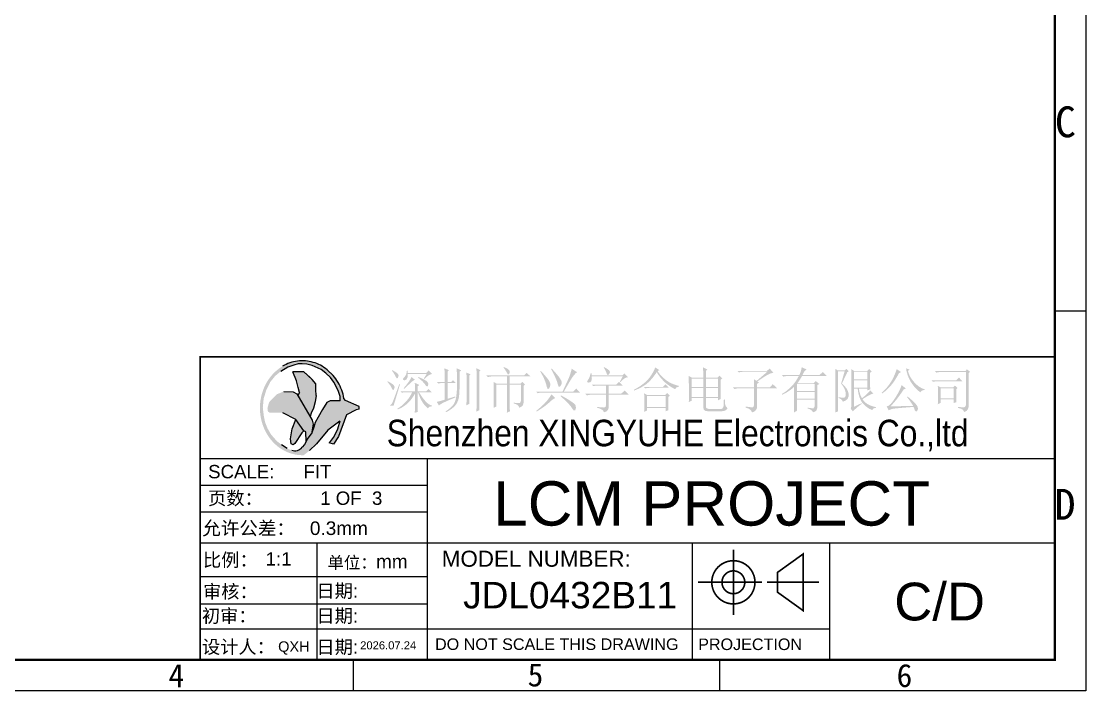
# Model space of a CAD drawing. Header units: millimetres. Extents: x -302 to 649, y -276 to -53.
# Drawn here: x -136.3 to 19.9, y -275.6 to -177.5 of the extents above; entities that cross this region are included whole.
import ezdxf
from ezdxf.enums import TextEntityAlignment as Align

# ---------------------------------------------------------------- set-up
doc = ezdxf.new("R2010")
doc.units = ezdxf.units.MM
doc.header["$LTSCALE"] = 5
doc.header["$MEASUREMENT"] = 0
doc.layers.add('PCB', color=5, linetype='Continuous')
doc.styles.get("Standard").update_dxf_attribs({"font": ''})
doc.styles.add('TITLE', font='arial.ttf')
doc.styles.get('Standard').set_extended_font_data('KaiTi_GB2312')

msp = doc.modelspace()

# ---------------------------------------------------------------- hatches: boundary and pattern name
at = {"linetype": 'Continuous'}
h = msp.add_hatch(color=5, dxfattribs=at)
h.paths.add_polyline_path([(-87.169, -234.469), (-86.72, -234.357), (-86.72, -233.983), (-88.741, -233.085), (-88.947, -232.786), (-89.012, -232.473), (-89.09, -232.165), (-89.181, -231.861), (-89.284, -231.562), (-89.399, -231.268), (-89.527, -230.981), (-89.667, -230.701), (-89.818, -230.428), (-89.98, -230.163), (-90.153, -229.907), (-90.337, -229.66), (-90.531, -229.422), (-91.398, -228.58), (-91.636, -228.398), (-91.88, -228.229), (-92.132, -228.072), (-92.39, -227.929), (-92.654, -227.799), (-92.923, -227.683), (-93.196, -227.581), (-93.473, -227.492), (-93.754, -227.419), (-94.037, -227.359), (-94.323, -227.315), (-94.61, -227.285), (-94.898, -227.27), (-95.187, -227.269), (-95.475, -227.284), (-95.762, -227.313), (-96.048, -227.357), (-96.331, -227.416), (-96.612, -227.489), (-96.89, -227.577), (-97.163, -227.679), (-97.432, -227.794), (-97.696, -227.924), (-97.954, -228.067), (-98.206, -228.223), (-98.451, -228.391), (-98.689, -228.572), (-98.919, -228.766), (-99.141, -228.971), (-99.354, -229.186), (-99.558, -229.413), (-99.752, -229.65), (-99.936, -229.897), (-100.11, -230.153), (-100.273, -230.417), (-100.424, -230.69), (-100.564, -230.97), (-100.692, -231.257), (-100.808, -231.55), (-100.912, -231.849), (-101.003, -232.153), (-101.082, -232.461), (-101.2, -233.089), (-101.239, -233.406), (-101.265, -233.725), (-101.277, -234.045), (-101.277, -234.365), (-101.262, -234.685), (-101.235, -235.004), (-101.194, -235.322), (-101.141, -235.636), (-101.074, -235.948), (-100.994, -236.256), (-100.901, -236.559), (-100.796, -236.858), (-100.679, -237.15), (-100.549, -237.436), (-100.408, -237.716), (-100.255, -237.987), (-100.091, -238.251), (-99.917, -238.506), (-99.732, -238.752), (-99.536, -238.988), (-99.332, -239.213), (-99.118, -239.428), (-98.895, -239.631), (-98.664, -239.823), (-98.425, -240.003), (-98.179, -240.171), (-97.926, -240.325), (-97.668, -240.466), (-97.403, -240.594), (-97.134, -240.709), (-96.86, -240.809), (-96.582, -240.895), (-96.301, -240.967), (-96.017, -241.024), (-95.731, -241.066), (-95.444, -241.094), (-95.155, -241.107), (-94.867, -241.105), (-93.994, -240.439), (-92.985, -239.419), (-91.3, -237.426), (-89.567, -236.128), (-89.91, -237.303), (-90.386, -238.333), (-91.139, -239.301), (-90.477, -239.467), (-89.73, -238.389), (-88.579, -235.209)])
h.paths.add_polyline_path([(-90.95, -233.123), (-91.474, -233.385), (-92.11, -234.431), (-92.747, -235.516), (-93.159, -236.301), (-93.383, -237.011), (-93.712, -237.953), (-94.336, -238.815), (-94.76, -239.521), (-95.09, -239.944, -0.3270671), (-96.622, -240.381), (-97.289, -240.137), (-98.101, -239.566), (-98.789, -239.049), (-99.65, -238.065), (-100.143, -237.206), (-100.511, -236.295), (-100.708, -235.36), (-100.855, -234.18), (-100.732, -232.826), (-100.364, -231.621), (-99.773, -230.392), (-99.035, -229.483), (-98.224, -228.818), (-97.166, -228.178), (-96.318, -227.884), (-95.69, -227.7), (-95.099, -227.7), (-94.374, -227.747), (-93.624, -227.933), (-92.297, -228.535), (-91.633, -229.063), (-90.919, -229.727), (-90.415, -230.416), (-90.083, -231.032), (-89.75, -231.781), (-89.517, -232.519), (-89.49, -233.16)], flags=16)
h.paths.add_polyline_path([(-93.421, -234.207), (-93.758, -234.955), (-93.927, -235.43), (-95.731, -232.36), (-95.466, -231.906), (-95.654, -231.201), (-95.89, -230.214), (-96.453, -228.898), (-94.843, -228.898), (-93.6, -229.998), (-93.084, -230.655), (-93.059, -231.499), (-93.046, -232.338), (-93.159, -233.272)], flags=0)
h = msp.add_hatch(color=3)
h.paths.add_polyline_path([(-78.705, -232.373), (-78.534, -232.079), (-78.534, -232.646), (-78.534, -233.15), (-78.539, -233.594), (-78.543, -233.982), (-78.547, -234.306), (-78.551, -234.571), (-78.556, -234.771), (-78.564, -234.878), (-78.112, -234.763), (-78.129, -234.387), (-78.137, -234.025), (-78.137, -233.747), (-78.137, -231.882), (-78.082, -231.882), (-77.945, -232.283), (-77.792, -232.659), (-77.63, -233.005), (-77.45, -233.316), (-77.254, -233.598), (-77.049, -233.85), (-76.827, -234.072), (-76.639, -234.225), (-76.439, -234.025), (-76.051, -233.918), (-76.046, -233.918), (-76.046, -233.833), (-76.255, -233.769), (-76.473, -233.649), (-76.699, -233.478), (-76.938, -233.252), (-77.186, -232.971), (-77.442, -232.638), (-77.711, -232.245), (-77.941, -231.882), (-76.046, -231.882), (-76.558, -231.4), (-76.866, -231.737), (-78.137, -231.737), (-78.137, -231.003), (-77.911, -230.807), (-78.564, -230.495), (-78.547, -230.777), (-78.539, -231.127), (-78.534, -231.545), (-78.534, -231.737), (-80.681, -231.737), (-80.455, -231.963), (-80.173, -231.882), (-78.931, -231.882), (-79.106, -232.211), (-79.294, -232.527), (-79.499, -232.825), (-79.721, -233.103), (-79.96, -233.367), (-80.211, -233.615), (-80.476, -233.845), (-80.762, -234.059), (-81.061, -234.255), (-81.103, -234.285), (-81.078, -234.396), (-80.758, -234.264), (-80.45, -234.11), (-80.16, -233.931), (-79.883, -233.73), (-79.618, -233.504), (-79.371, -233.256), (-79.136, -232.988), (-78.914, -232.693)])
h.paths.add_polyline_path([(-82.153, -230.47), (-82.516, -230.269), (-82.576, -230.355), (-82.294, -230.687), (-82.089, -230.986), (-81.957, -231.246), (-81.953, -231.259), (-81.778, -231.562), (-81.671, -231.541), (-81.539, -231.259), (-81.53, -231.089), (-81.598, -230.909), (-81.807, -230.705)])
h.paths.add_polyline_path([(-80.739, -230.742), (-80.85, -230.716), (-81.063, -231.309), (-81.251, -231.834), (-81.417, -232.291), (-81.558, -232.675), (-81.682, -232.995), (-81.78, -233.247), (-81.857, -233.43), (-81.908, -233.545), (-81.925, -233.571), (-82.181, -233.823), (-82.207, -233.823), (-82.476, -233.831), (-81.665, -233.836), (-81.614, -233.669), (-81.545, -233.443), (-81.46, -233.161), (-81.353, -232.816), (-81.234, -232.41), (-81.093, -231.945), (-80.939, -231.424), (-80.764, -230.84)])
h.paths.add_polyline_path([(-77.933, -229.685), (-78.026, -229.646), (-78.082, -229.732), (-77.783, -229.966), (-77.519, -230.209), (-77.348, -230.38), (-77.079, -230.696), (-76.896, -230.948), (-76.691, -231.033), (-76.614, -230.918), (-76.571, -230.598), (-76.699, -230.355), (-76.857, -230.222), (-77.113, -230.064), (-77.472, -229.885)])
h.paths.add_polyline_path([(-78.534, -230.043), (-79.042, -229.646), (-79.157, -229.885), (-79.311, -230.145), (-79.507, -230.436), (-79.746, -230.747), (-80.028, -231.089), (-80.203, -231.285), (-80.117, -231.37), (-79.861, -231.148), (-79.597, -230.901), (-79.319, -230.632), (-79.268, -230.581), (-78.952, -230.295), (-78.671, -230.103)])
h.paths.add_polyline_path([(-76.123, -229.215), (-76.021, -229.194), (-76.499, -228.686), (-76.866, -229.053), (-79.58, -229.053), (-79.58, -228.712), (-79.721, -228.712), (-79.789, -229.143), (-79.917, -229.454), (-80.058, -229.616), (-80.301, -229.915), (-80.284, -230.013), (-80.088, -230.154), (-79.793, -230), (-79.75, -229.958), (-79.631, -229.706), (-79.58, -229.305), (-79.58, -229.194), (-76.81, -229.194), (-77.233, -229.872), (-77.152, -229.928), (-76.832, -229.629), (-76.567, -229.424), (-76.473, -229.365)])
h.paths.add_polyline_path([(-81.769, -228.682), (-81.867, -228.631), (-81.923, -228.712), (-81.667, -229.049), (-81.475, -229.352), (-81.359, -229.591), (-81.184, -229.851), (-81.048, -229.787), (-80.937, -229.48), (-80.962, -229.309), (-81.099, -229.121), (-81.368, -228.912)])
h.paths.add_polyline_path([(-72.602, -232.642), (-72.628, -232.501), (-73.759, -232.843), (-73.759, -230.525), (-72.517, -230.525), (-72.94, -230.099), (-73.221, -230.38), (-73.759, -230.38), (-73.759, -228.857), (-73.533, -228.656), (-74.211, -228.374), (-74.194, -228.814), (-74.186, -229.155), (-74.181, -229.309), (-74.181, -230.38), (-75.342, -230.38), (-75.116, -230.606), (-74.77, -230.534), (-74.548, -230.525), (-74.181, -230.525), (-74.181, -232.983), (-74.527, -233.081), (-74.881, -233.18), (-75.235, -233.269), (-75.342, -233.295), (-75.001, -233.833), (-74.928, -233.743), (-74.775, -233.636), (-74.548, -233.504), (-74.245, -233.35), (-73.87, -233.175), (-73.413, -232.979), (-72.884, -232.757)])
h.paths.add_polyline_path([(-70.371, -229.249), (-70.989, -228.998), (-70.972, -229.369), (-70.964, -229.727), (-70.964, -229.872), (-70.964, -232.843), (-70.968, -233.167), (-70.977, -233.538), (-70.989, -233.803), (-70.537, -233.577), (-70.558, -233.192), (-70.567, -232.847), (-70.567, -232.813), (-70.567, -229.45)])
h.paths.add_polyline_path([(-71.753, -228.656), (-72.402, -228.374), (-72.398, -228.669), (-72.389, -228.989), (-72.385, -229.326), (-72.381, -229.685), (-72.376, -230.064), (-72.376, -230.466), (-72.376, -230.888), (-72.376, -231.118), (-72.389, -231.605), (-72.423, -232.04), (-72.466, -232.433), (-72.526, -232.779), (-72.598, -233.073), (-72.688, -233.32), (-72.743, -233.436), (-72.901, -233.692), (-73.106, -233.939), (-73.362, -234.187), (-73.669, -234.43), (-74.024, -234.665), (-74.041, -234.678), (-73.985, -234.793), (-73.639, -234.618), (-73.324, -234.426), (-73.038, -234.217), (-72.786, -233.986), (-72.769, -233.973), (-72.543, -233.717), (-72.355, -233.423), (-72.21, -233.09), (-72.12, -232.787), (-72.09, -232.633), (-72.065, -232.437), (-72.043, -232.198), (-72.022, -231.921), (-72.005, -231.596), (-71.992, -231.229), (-71.984, -230.82), (-71.979, -230.363), (-71.975, -229.868), (-71.975, -229.33), (-71.979, -228.857)])
h.paths.add_polyline_path([(-68.898, -228.656), (-69.521, -228.345), (-69.504, -228.788), (-69.496, -229.138), (-69.491, -229.309), (-69.491, -233.662), (-69.496, -233.982), (-69.508, -234.349), (-69.521, -234.707), (-69.069, -234.511), (-69.086, -234.106), (-69.095, -233.756), (-69.099, -233.606), (-69.099, -228.857)])
h.paths.add_polyline_path([(-63.995, -233.414), (-64.042, -233.406), (-64.042, -233.521), (-63.632, -233.653), (-63.372, -233.845), (-63.257, -234.093), (-63.248, -234.144), (-62.907, -233.982), (-62.689, -233.751), (-62.604, -233.444), (-62.599, -233.38), (-62.599, -230.918), (-62.373, -230.751), (-62.796, -230.355), (-63.082, -230.636), (-64.635, -230.636), (-64.635, -229.561), (-61.584, -229.561), (-62.147, -229.023), (-62.544, -229.42), (-68.053, -229.42), (-67.827, -229.646), (-67.481, -229.574), (-67.26, -229.561), (-65.028, -229.561), (-65.028, -230.636), (-66.526, -230.636), (-67.008, -230.355), (-66.995, -230.662), (-66.986, -230.999), (-66.982, -231.37), (-66.978, -231.771), (-66.978, -232.049), (-66.978, -232.412), (-66.982, -232.774), (-66.986, -233.137), (-66.991, -233.5), (-66.999, -233.867), (-67.008, -234.17), (-66.585, -233.973), (-66.585, -230.777), (-65.028, -230.777), (-65.028, -233.491), (-65.032, -233.841), (-65.036, -234.2), (-65.049, -234.571), (-65.058, -234.878), (-64.605, -234.678), (-64.622, -234.315), (-64.631, -233.952), (-64.635, -233.662), (-64.635, -230.777), (-62.996, -230.777), (-62.996, -233.124), (-63.086, -233.423), (-63.278, -233.466), (-63.607, -233.453)])
h.paths.add_polyline_path([(-65.258, -228.276), (-65.51, -228.178), (-65.54, -228.259), (-65.271, -228.631), (-65.104, -228.912), (-65.058, -229.023), (-64.874, -229.305), (-64.861, -229.309), (-64.635, -229.083), (-64.644, -228.763), (-64.72, -228.631), (-64.921, -228.451)])
h.paths.add_polyline_path([(-56.838, -232.484), (-57.12, -232.335), (-57.175, -232.446), (-56.783, -232.804), (-56.441, -233.128), (-56.147, -233.419), (-55.904, -233.679), (-55.707, -233.905), (-55.562, -234.097), (-55.481, -234.225), (-55.255, -234.554), (-55.059, -234.545), (-55.029, -234.511), (-54.922, -234.217), (-54.944, -233.858), (-55.003, -233.743), (-55.131, -233.598), (-55.332, -233.427), (-55.601, -233.231), (-55.942, -233.009), (-56.356, -232.761)])
h.paths.add_polyline_path([(-57.939, -232.727), (-58.503, -232.19), (-58.661, -232.446), (-58.865, -232.736), (-59.113, -233.06), (-59.211, -233.18), (-59.403, -233.397), (-59.625, -233.623), (-59.881, -233.867), (-60.167, -234.123), (-60.487, -234.392), (-60.735, -234.596), (-60.679, -234.707), (-60.299, -234.473), (-59.954, -234.247), (-59.638, -234.029), (-59.36, -233.82), (-59.113, -233.623), (-58.895, -233.431), (-58.87, -233.406), (-58.524, -233.099), (-58.23, -232.877), (-57.982, -232.744)])
h.paths.add_polyline_path([(-54.32, -231.938), (-54.858, -231.345), (-55.311, -231.797), (-56.693, -231.797), (-56.459, -231.383), (-56.241, -231.003), (-56.04, -230.662), (-55.857, -230.35), (-55.69, -230.081), (-55.541, -229.842), (-55.451, -229.702), (-55.178, -229.33), (-54.935, -229.074), (-54.747, -228.938), (-55.537, -228.43), (-55.635, -228.818), (-55.746, -229.181), (-55.857, -229.514), (-55.981, -229.821), (-55.989, -229.847), (-56.096, -230.077), (-56.22, -230.346), (-56.365, -230.662), (-56.527, -231.012), (-56.71, -231.409), (-56.894, -231.797), (-60.764, -231.797), (-60.538, -232.023), (-60.193, -231.946), (-59.971, -231.938)])
h.paths.add_polyline_path([(-59.954, -228.878), (-60.056, -228.771), (-60.141, -228.857), (-59.966, -229.155), (-59.796, -229.471), (-59.629, -229.808), (-59.548, -229.988), (-59.407, -230.367), (-59.292, -230.717), (-59.203, -231.037), (-59.181, -231.118), (-59.057, -231.417), (-58.853, -231.328), (-58.844, -231.315), (-58.703, -231.025), (-58.686, -230.662), (-58.699, -230.551), (-58.759, -230.384), (-58.878, -230.171), (-59.053, -229.915), (-59.296, -229.616), (-59.595, -229.266)], flags=17)
h.paths.add_polyline_path([(-58.225, -228.673), (-58.473, -228.404), (-58.558, -228.485), (-58.319, -228.938), (-58.11, -229.347), (-57.939, -229.714), (-57.798, -230.035), (-57.696, -230.312), (-57.624, -230.551), (-57.598, -230.666), (-57.474, -231.029), (-57.286, -231.072), (-57.205, -231.003), (-57.039, -230.726), (-57.022, -230.363), (-57.035, -230.299), (-57.09, -230.137), (-57.201, -229.936), (-57.372, -229.685), (-57.598, -229.394), (-57.884, -229.053)])
h.paths.add_polyline_path([(-51.619, -234.05), (-51.807, -234.029), (-51.807, -234.144), (-51.355, -234.293), (-51.039, -234.468), (-50.864, -234.669), (-50.817, -234.823), (-50.463, -234.695), (-50.232, -234.49), (-50.121, -234.2), (-50.113, -234.059), (-50.113, -232.249), (-47.117, -232.249), (-47.766, -231.626), (-48.303, -232.109), (-50.113, -232.109), (-50.113, -230.892), (-48.052, -230.892), (-48.585, -230.355), (-48.982, -230.751), (-52.596, -230.751), (-52.37, -230.978), (-51.922, -230.892), (-50.51, -230.892), (-50.51, -232.109), (-53.531, -232.109), (-53.305, -232.335), (-52.959, -232.258), (-52.742, -232.249), (-50.51, -232.249), (-50.51, -233.747), (-50.586, -234.046), (-50.881, -234.118), (-50.902, -234.114), (-51.252, -234.089)])
h.paths.add_polyline_path([(-52.596, -229.561), (-48.052, -229.561), (-48.474, -230.325), (-48.389, -230.38), (-48.077, -230.064), (-47.778, -229.838), (-47.493, -229.71), (-47.258, -229.676), (-47.825, -229.108), (-48.107, -229.42), (-52.596, -229.42), (-52.626, -229.083), (-52.767, -229.083), (-52.861, -229.48), (-52.993, -229.813), (-53.164, -230.073), (-53.288, -230.372), (-53.109, -230.466), (-52.78, -230.389), (-52.656, -230.239), (-52.584, -229.945)])
h.paths.add_polyline_path([(-50.591, -228.293), (-50.761, -228.204), (-50.847, -228.259), (-50.621, -228.609), (-50.467, -228.929), (-50.394, -229.164), (-50.266, -229.386), (-50.057, -229.249), (-49.921, -228.933), (-50.027, -228.686), (-50.262, -228.494)])
h.paths.add_polyline_path([(-44.488, -234.17), (-41.778, -234.17), (-41.778, -234.678), (-41.356, -234.511), (-41.364, -234.242), (-41.373, -233.926), (-41.377, -233.568), (-41.381, -233.167), (-41.381, -232.719), (-41.381, -232.586), (-41.155, -232.39), (-41.552, -231.993), (-41.834, -232.275), (-44.488, -232.275), (-44.915, -232.049), (-44.902, -232.42), (-44.889, -232.787), (-44.885, -233.146), (-44.885, -233.38), (-44.889, -233.73), (-44.894, -234.093), (-44.902, -234.464), (-44.915, -234.737), (-44.488, -234.567)])
h.paths.add_polyline_path([(-44.488, -234.029), (-41.778, -234.029), (-41.778, -232.416), (-44.488, -232.416)], flags=16)
h.paths.add_polyline_path([(-41.271, -231.229), (-41.778, -230.722), (-42.145, -231.089), (-44.97, -231.089), (-44.744, -231.315), (-44.394, -231.242), (-44.151, -231.229)], flags=17)
h.paths.add_polyline_path([(-42.849, -228.916), (-42.935, -228.771), (-42.683, -228.631), (-43.276, -228.234), (-43.43, -228.592), (-43.601, -228.929), (-43.784, -229.249), (-43.98, -229.544), (-44.194, -229.821), (-44.416, -230.077), (-44.518, -230.184), (-44.774, -230.419), (-45.043, -230.64), (-45.329, -230.858), (-45.628, -231.063), (-45.943, -231.255), (-46.276, -231.443), (-46.413, -231.511), (-46.383, -231.626), (-46.029, -231.49), (-45.692, -231.336), (-45.367, -231.174), (-45.06, -230.995), (-44.761, -230.798), (-44.574, -230.666), (-44.339, -230.466), (-44.1, -230.239), (-43.865, -229.988), (-43.626, -229.706), (-43.387, -229.399), (-43.152, -229.066), (-43.05, -228.912), (-42.918, -229.16), (-42.73, -229.441), (-42.487, -229.749), (-42.231, -230.043), (-42.026, -230.265), (-41.795, -230.483), (-41.527, -230.7), (-41.232, -230.918), (-40.903, -231.131), (-40.541, -231.345), (-40.391, -231.43), (-40.174, -231.182), (-39.837, -231.042), (-39.798, -231.033), (-39.798, -230.948), (-40.199, -230.841), (-40.566, -230.717), (-40.908, -230.572), (-41.224, -230.414), (-41.505, -230.239), (-41.761, -230.047), (-41.834, -229.988), (-42.15, -229.714), (-42.423, -229.446), (-42.657, -229.177)])
h.paths.add_polyline_path([(-33.068, -233.231), (-33.077, -232.928), (-33.218, -232.928), (-33.235, -233.419), (-33.256, -233.777), (-33.273, -233.999), (-33.435, -234.276), (-33.555, -234.311), (-35.505, -234.311), (-35.795, -234.191), (-35.847, -233.999), (-35.847, -232.702), (-34.093, -232.702), (-34.093, -233.069), (-33.67, -232.868), (-33.674, -232.697), (-33.683, -232.467), (-33.687, -232.177), (-33.691, -231.835), (-33.696, -231.439), (-33.696, -230.982), (-33.696, -230.47), (-33.696, -230.043), (-33.444, -229.847), (-33.837, -229.45), (-34.122, -229.732), (-35.847, -229.732), (-35.847, -228.741), (-35.62, -228.545), (-36.269, -228.234), (-36.256, -228.571), (-36.248, -228.925), (-36.243, -229.296), (-36.239, -229.689), (-36.239, -229.732), (-37.908, -229.732), (-38.386, -229.475), (-38.377, -229.842), (-38.364, -230.205), (-38.356, -230.572), (-38.343, -230.935), (-38.334, -231.298), (-38.33, -231.4), (-38.33, -231.763), (-38.334, -232.13), (-38.339, -232.493), (-38.347, -232.855), (-38.356, -233.222), (-38.36, -233.32), (-37.933, -233.124), (-37.933, -232.702), (-36.239, -232.702), (-36.239, -234.084), (-36.167, -234.413), (-35.953, -234.601), (-35.646, -234.652), (-33.444, -234.652), (-33.068, -234.592), (-32.962, -234.537), (-32.718, -234.298), (-32.68, -234.225), (-32.915, -233.961), (-32.962, -233.858), (-33.034, -233.615)])
h.paths.add_polyline_path([(-34.093, -231.259), (-35.847, -231.259), (-35.847, -232.561), (-34.093, -232.561)], flags=16)
h.paths.add_polyline_path([(-36.239, -232.561), (-36.239, -231.259), (-37.933, -231.259), (-37.933, -232.561)], flags=16)
h.paths.add_polyline_path([(-34.093, -229.872), (-35.847, -229.872), (-35.847, -231.118), (-34.093, -231.118)], flags=16)
h.paths.add_polyline_path([(-36.239, -231.118), (-36.239, -229.872), (-37.933, -229.872), (-37.933, -231.118)], flags=16)
h.paths.add_polyline_path([(-29.625, -234.029), (-30.026, -233.973), (-30.026, -234.114), (-29.595, -234.281), (-29.296, -234.477), (-29.129, -234.695), (-29.091, -234.848), (-28.728, -234.69), (-28.485, -234.468), (-28.37, -234.195), (-28.357, -234.059), (-28.357, -231.315), (-25.391, -231.315), (-26.04, -230.692), (-26.492, -231.174), (-28.357, -231.174), (-28.357, -230.636), (-28.046, -230.466), (-28.302, -230.299), (-27.943, -230.047), (-27.61, -229.825), (-27.303, -229.629), (-27.026, -229.454), (-26.774, -229.309), (-26.356, -229.117), (-26.044, -229.044), (-25.929, -229.053), (-26.492, -228.404), (-26.889, -228.741), (-31.238, -228.741), (-31.011, -228.968), (-30.67, -228.895), (-30.448, -228.882), (-26.859, -228.882), (-28.413, -230.214), (-28.809, -229.958), (-28.797, -230.316), (-28.784, -230.679), (-28.784, -231.05), (-28.78, -231.174), (-31.891, -231.174), (-31.664, -231.4), (-31.319, -231.328), (-31.097, -231.315), (-28.78, -231.315), (-28.78, -233.717), (-28.886, -234.046), (-29.006, -234.084), (-29.253, -234.072)])
h.paths.add_polyline_path([(-20.885, -234.144), (-20.897, -234.144), (-20.927, -234.255), (-20.539, -234.4), (-20.27, -234.601), (-20.138, -234.823), (-19.762, -234.665), (-19.626, -234.537), (-19.515, -234.208), (-19.515, -234.2), (-19.515, -230.833), (-19.203, -230.666), (-19.741, -230.239), (-20.023, -230.551), (-22.425, -230.551), (-22.216, -230.265), (-22.016, -229.962), (-21.824, -229.646), (-21.747, -229.505), (-18.102, -229.505), (-18.695, -228.912), (-19.203, -229.365), (-21.691, -229.365), (-21.521, -229.036), (-21.41, -228.827), (-21.166, -228.579), (-21.068, -228.545), (-21.802, -228.204), (-21.845, -228.511), (-21.939, -228.848), (-22.08, -229.224), (-22.144, -229.365), (-24.713, -229.365), (-24.486, -229.591), (-24.145, -229.518), (-23.923, -229.505), (-22.229, -229.505), (-22.43, -229.872), (-22.639, -230.205), (-22.848, -230.508), (-23.061, -230.777), (-23.279, -231.016), (-23.415, -231.144), (-23.693, -231.4), (-23.979, -231.635), (-24.265, -231.848), (-24.563, -232.044), (-24.713, -232.134), (-24.657, -232.249), (-24.324, -232.083), (-24.004, -231.908), (-23.697, -231.712), (-23.403, -231.507), (-23.125, -231.281), (-22.903, -231.089), (-22.903, -231.699), (-22.907, -232.254), (-22.907, -232.757), (-22.907, -233.21), (-22.912, -233.611), (-22.916, -233.956), (-22.916, -234.251), (-22.92, -234.49), (-22.925, -234.682), (-22.933, -234.818), (-22.933, -234.848), (-22.511, -234.596), (-22.511, -232.953), (-19.912, -232.953), (-19.912, -233.999), (-20.074, -234.225), (-20.163, -234.225), (-20.471, -234.208)])
h.paths.add_polyline_path([(-22.511, -232.813), (-19.912, -232.813), (-19.912, -231.852), (-22.511, -231.852)], flags=16)
h.paths.add_polyline_path([(-22.511, -231.712), (-19.912, -231.712), (-19.912, -230.692), (-22.511, -230.692)], flags=16)
h.paths.add_polyline_path([(-12.99, -233.577), (-13.045, -233.491), (-14.146, -234.029), (-14.146, -231.37), (-13.583, -231.37), (-13.519, -231.814), (-13.438, -232.219), (-13.331, -232.582), (-13.207, -232.907), (-13.062, -233.188), (-12.892, -233.431), (-12.764, -233.577), (-12.478, -233.858), (-12.192, -234.097), (-11.897, -234.289), (-11.599, -234.43), (-11.462, -234.481), (-11.253, -234.242), (-10.899, -234.144), (-10.899, -234.059), (-11.249, -233.982), (-11.59, -233.871), (-11.927, -233.726), (-11.944, -233.717), (-12.239, -233.559), (-12.508, -233.342), (-12.759, -233.06), (-12.875, -232.898), (-12.431, -232.612), (-12.047, -232.386), (-11.731, -232.219), (-11.479, -232.117), (-11.291, -232.079), (-11.744, -231.596), (-11.974, -231.87), (-12.222, -232.13), (-12.486, -232.377), (-12.768, -232.612), (-12.96, -232.757), (-13.092, -232.514), (-13.212, -232.207), (-13.318, -231.835), (-13.408, -231.396), (-13.412, -231.37), (-12.17, -231.37), (-12.17, -231.626), (-11.744, -231.43), (-11.752, -231.2), (-11.761, -230.922), (-11.765, -230.594), (-11.769, -230.218), (-11.774, -229.796), (-11.774, -229.326), (-11.774, -229.023), (-11.518, -228.857), (-11.914, -228.46), (-12.196, -228.741), (-14.116, -228.741), (-14.543, -228.485), (-14.539, -228.562), (-14.535, -228.677), (-14.53, -228.84), (-14.53, -229.04), (-14.526, -229.283), (-14.522, -229.569), (-14.522, -229.898), (-14.522, -230.265), (-14.518, -230.679), (-14.518, -231.131), (-14.518, -231.631), (-14.513, -232.168), (-14.513, -232.749), (-14.513, -233.372), (-14.513, -233.858), (-14.573, -234.217), (-14.599, -234.285), (-14.287, -234.678), (-14.048, -234.439), (-13.788, -234.204), (-13.51, -233.969), (-13.207, -233.734)])
h.paths.add_polyline_path([(-15.93, -232.685), (-16.378, -232.586), (-16.378, -232.702), (-16.033, -232.889), (-15.815, -233.133), (-15.755, -233.265), (-15.384, -233.103), (-15.124, -232.902), (-15.051, -232.813), (-14.927, -232.497), (-14.91, -232.134), (-14.991, -231.793), (-15.141, -231.46), (-15.192, -231.37), (-15.38, -231.123), (-15.631, -230.858), (-15.9, -230.606), (-15.107, -228.938), (-14.88, -228.797), (-15.247, -228.43), (-15.503, -228.686), (-16.464, -228.686), (-16.886, -228.46), (-16.882, -228.609), (-16.873, -228.818), (-16.869, -229.083), (-16.865, -229.407), (-16.865, -229.791), (-16.86, -230.231), (-16.86, -230.73), (-16.86, -231.285), (-16.86, -231.511), (-16.86, -232.053), (-16.86, -232.552), (-16.86, -233.005), (-16.865, -233.414), (-16.869, -233.786), (-16.869, -234.11), (-16.873, -234.392), (-16.882, -234.626), (-16.886, -234.823), (-16.886, -234.848), (-16.464, -234.678), (-16.476, -234.336), (-16.485, -233.978), (-16.489, -233.606), (-16.493, -233.265), (-16.493, -228.827), (-15.503, -228.827), (-16.011, -230.606), (-15.755, -230.956), (-15.559, -231.285), (-15.431, -231.588), (-15.363, -231.852), (-15.333, -232.283), (-15.405, -232.565), (-15.418, -232.586), (-15.593, -232.689)])
h.paths.add_polyline_path([(-14.146, -231.229), (-12.17, -231.229), (-12.17, -230.128), (-14.146, -230.128)], flags=16)
h.paths.add_polyline_path([(-14.146, -229.988), (-12.17, -229.988), (-12.17, -228.882), (-14.146, -228.882)], flags=16)
h.paths.add_polyline_path([(-4.728, -234.298), (-4.818, -233.961), (-4.907, -233.803), (-5.057, -233.615), (-5.257, -233.397), (-5.513, -233.146), (-5.825, -232.868), (-6.192, -232.561), (-6.264, -232.501), (-6.35, -232.586), (-6.094, -232.915), (-5.863, -233.227), (-5.667, -233.521), (-5.496, -233.794), (-5.445, -233.888), (-8.778, -233.944), (-8.556, -233.717), (-8.334, -233.474), (-8.112, -233.214), (-7.89, -232.941), (-7.664, -232.655), (-7.442, -232.352), (-7.216, -232.032), (-6.99, -231.699), (-6.828, -231.456), (-6.52, -231.315), (-7.139, -230.833), (-7.242, -231.118), (-7.374, -231.43), (-7.536, -231.763), (-7.724, -232.121), (-7.848, -232.335), (-8.091, -232.723), (-8.313, -233.056), (-8.513, -233.329), (-8.692, -233.542), (-8.722, -233.577), (-9.034, -233.845), (-9.32, -233.944), (-9.345, -233.944), (-9.034, -234.537), (-8.739, -234.392), (-8.466, -234.311), (-8.351, -234.289), (-8.163, -234.264), (-7.916, -234.238), (-7.604, -234.208), (-7.224, -234.174), (-6.781, -234.136), (-6.273, -234.097), (-5.697, -234.05), (-5.389, -234.029), (-5.261, -234.345), (-5.189, -234.537), (-5.014, -234.712), (-4.822, -234.567)])
h.paths.add_polyline_path([(-7.224, -228.912), (-7.873, -228.485), (-7.954, -228.767), (-8.065, -229.074), (-8.21, -229.42), (-8.385, -229.796), (-8.496, -230.013), (-8.654, -230.295), (-8.838, -230.572), (-9.038, -230.854), (-9.264, -231.136), (-9.516, -231.421), (-9.785, -231.707), (-10.05, -231.963), (-9.994, -232.049), (-9.725, -231.857), (-9.465, -231.652), (-9.217, -231.426), (-8.974, -231.182), (-8.739, -230.922), (-8.513, -230.649), (-8.291, -230.355), (-8.082, -230.043), (-7.882, -229.719), (-7.685, -229.373), (-7.536, -229.083)])
h.paths.add_polyline_path([(-5.953, -228.571), (-6.49, -228.374), (-6.422, -228.746), (-6.333, -229.1), (-6.222, -229.446), (-6.089, -229.778), (-5.936, -230.099), (-5.761, -230.402), (-5.756, -230.41), (-5.543, -230.726), (-5.321, -231.016), (-5.082, -231.289), (-4.826, -231.537), (-4.557, -231.763), (-4.399, -231.882), (-4.169, -231.643), (-3.836, -231.545), (-3.751, -231.541), (-3.751, -231.456), (-4.084, -231.328), (-4.399, -231.165), (-4.694, -230.973), (-4.971, -230.747), (-5.227, -230.487), (-5.36, -230.325), (-5.611, -230.009), (-5.82, -229.697), (-5.987, -229.382), (-6.115, -229.066), (-6.205, -228.75), (-6.209, -228.741)])
h.paths.add_polyline_path([(1.251, -234.042), (1.14, -234.029), (1.14, -234.17), (1.554, -234.281), (1.844, -234.451), (2.01, -234.682), (2.04, -234.793), (2.365, -234.626), (2.578, -234.387), (2.68, -234.076), (2.693, -233.918), (2.693, -229.053), (2.919, -228.882), (2.437, -228.515), (2.241, -228.771), (-2.253, -228.771), (-2.027, -228.998), (-1.681, -228.925), (-1.463, -228.912), (2.296, -228.912), (2.296, -233.773), (2.143, -234.046), (1.959, -234.084), (1.643, -234.076)])
h.paths.add_polyline_path([(-1.404, -232.898), (0.487, -232.898), (0.487, -233.466), (0.914, -233.32), (0.892, -232.949), (0.884, -232.616), (0.884, -231.43), (1.08, -231.259), (0.658, -230.892), (0.431, -231.174), (-1.348, -231.174), (-1.83, -230.948), (-1.818, -231.229), (-1.805, -231.571), (-1.8, -231.968), (-1.8, -232.335), (-1.8, -232.8), (-1.809, -233.188), (-1.822, -233.495), (-1.83, -233.632), (-1.404, -233.436)], flags=17)
h.paths.add_polyline_path([(-1.404, -232.757), (0.487, -232.757), (0.487, -231.315), (-1.404, -231.315)], flags=16)
h.paths.add_polyline_path([(1.788, -230.269), (1.281, -229.732), (0.854, -230.128), (-2.761, -230.128), (-2.534, -230.355), (-2.189, -230.282), (-1.971, -230.269)])
for color, points in [(1, [(-97.895, -234.877), (-96.017, -235.853), (-94.816, -237.538), (-94.546, -237.701), (-94.519, -239.119), (-94.336, -238.815), (-93.712, -237.953), (-93.477, -236.563), (-93.61, -235.97), (-95.878, -232.109), (-96.387, -231.796), (-97.778, -231.749), (-98.785, -232.172), (-99.121, -232.499), (-99.64, -233.027), (-99.928, -233.343), (-100.03, -233.686), (-100.133, -234.039), (-100.172, -234.239), (-100.132, -234.57), (-100.098, -234.699), (-99.868, -234.867)]), (5, [(-96.817, -238.709), (-96.684, -239.452), (-96.417, -239.585), (-96.179, -239.414), (-95.14, -237.805), (-94.816, -237.538), (-96.017, -235.853), (-96.551, -237.243)])]:
    msp.add_hatch(color=color, dxfattribs=at).paths.add_polyline_path(points)

# ---------------------------------------------------------------- linework, layer by layer
for p, q in [((19.868, -52.812), (19.868, -275.636)), ((15.339, -184.579), (15.339, -200.005)), ((15.339, -184.579), (15.339, -200.005)), ((15.339, -200.005), (15.339, -215.431)), ((15.339, -200.005), (15.339, -215.431)), ((15.344, -219.93), (19.868, -219.93)), ((15.344, -234.55), (15.344, -271.111)), ((-76.712, -271.111), (-76.712, -241.607)), ((-110.039, -249.409), (-76.712, -249.409)), ((-110.039, -253.956), (15.344, -253.956)), ((-92.91, -253.956), (-92.91, -271.111)), ((-37.8, -271.111), (-37.8, -253.956)), ((-17.682, -271.111), (-17.682, -253.956)), ((-110.039, -258.901), (-76.712, -258.901)), ((-110.039, -262.882), (-76.712, -262.882)), ((-110.039, -266.541), (-17.682, -266.541)), ((15.344, -271.111), (-110.039, -271.111)), ((-87.585, -271.111), (-87.585, -275.636)), ((-33.858, -271.111), (-33.858, -275.636)), ((19.868, -275.636), (-302.49, -275.636))]:
    msp.add_line(p, q)
at = {"color": 230, "linetype": 'Continuous'}
for p, q in [((-97.778, -231.749), (-96.387, -231.796)), ((-96.387, -231.796), (-95.878, -232.109)), ((-95.878, -232.109), (-93.61, -235.97)), ((-96.017, -235.853), (-97.895, -234.877)), ((-94.816, -237.538), (-96.017, -235.853)), ((-93.477, -236.563), (-93.712, -237.953)), ((-93.61, -235.97), (-93.477, -236.563)), ((-94.546, -237.701), (-94.816, -237.538)), ((-94.519, -239.119), (-94.546, -237.701)), ((-94.336, -238.815), (-93.712, -237.953))]:
    msp.add_line(p, q, dxfattribs=at)
at = {"color": 5, "linetype": 'Continuous'}
for p, q in [((-96.817, -238.709), (-96.551, -237.243)), ((-96.551, -237.243), (-96.017, -235.853)), ((-96.684, -239.452), (-96.817, -238.709)), ((-95.14, -237.805), (-96.179, -239.414)), ((-94.816, -237.538), (-95.14, -237.805)), ((-96.417, -239.585), (-96.684, -239.452)), ((-96.179, -239.414), (-96.417, -239.585))]:
    msp.add_line(p, q, dxfattribs=at)
for points, const_width in [([(15.344, -271.111), (15.344, -57.337), (-297.966, -57.337), (-297.966, -271.111)], 0.339), ([(-25.338, -258.285), (-21.594, -255.597), (-21.594, -263.888), (-25.338, -261.2)], 0.244)]:
    msp.add_lwpolyline(points, close=True, dxfattribs=dict(const_width=const_width))
for points, const_width in [([(-110.039, -271.111), (-110.039, -226.685), (15.344, -226.685)], 0.271), ([(-31.821, -264.531), (-31.821, -254.953)], 0.244), ([(-36.997, -259.742), (-27.601, -259.742)], 0.244), ([(-26.883, -259.742), (-19.264, -259.742)], 0.244)]:
    msp.add_lwpolyline(points, dxfattribs=dict(const_width=const_width))
for points in [[(-110.039, -241.607), (15.344, -241.607)], [(-110.039, -245.489), (-76.712, -245.489)]]:
    msp.add_lwpolyline(points)
at = {"const_width": 0.244}
for points in [[(-34.988, -259.742, 1), (-28.654, -259.742, 1)], [(-33.495, -259.742, 1), (-30.147, -259.742, 1)]]:
    msp.add_lwpolyline(points, format="xyb", close=True, dxfattribs=at)
at = {"layer": 'PCB', "color": 5}
for p, q in [((-97.696, -227.924), (-97.954, -228.067)), ((-97.432, -227.794), (-97.696, -227.924)), ((-97.163, -227.679), (-97.432, -227.794)), ((-96.318, -227.884), (-97.166, -228.178)), ((-96.89, -227.577), (-97.163, -227.679)), ((-96.612, -227.489), (-96.89, -227.577)), ((-96.331, -227.416), (-96.612, -227.489)), ((-96.048, -227.357), (-96.331, -227.416)), ((-95.69, -227.7), (-96.318, -227.884)), ((-95.762, -227.313), (-96.048, -227.357)), ((-95.475, -227.284), (-95.762, -227.313)), ((-95.099, -227.7), (-95.69, -227.7)), ((-95.187, -227.269), (-95.475, -227.284)), ((-94.898, -227.27), (-95.187, -227.269)), ((-94.374, -227.747), (-95.099, -227.7)), ((-94.61, -227.285), (-94.898, -227.27)), ((-94.323, -227.315), (-94.61, -227.285)), ((-93.624, -227.933), (-94.374, -227.747)), ((-94.037, -227.359), (-94.323, -227.315)), ((-93.754, -227.419), (-94.037, -227.359)), ((-93.473, -227.492), (-93.754, -227.419)), ((-92.297, -228.535), (-93.624, -227.933)), ((-93.196, -227.581), (-93.473, -227.492)), ((-92.923, -227.683), (-93.196, -227.581)), ((-92.654, -227.799), (-92.923, -227.683)), ((-92.39, -227.929), (-92.654, -227.799)), ((-92.132, -228.072), (-92.39, -227.929)), ((-97.166, -228.178), (-98.224, -228.818)), ((-94.843, -228.898), (-96.453, -228.898)), ((-94.843, -228.898), (-96.453, -228.898)), ((-95.89, -230.214), (-96.453, -228.898)), ((-93.907, -229.721), (-94.843, -228.898)), ((-93.6, -229.998), (-94.843, -228.898)), ((-91.633, -229.063), (-92.297, -228.535)), ((-91.88, -228.229), (-92.132, -228.072)), ((-91.636, -228.398), (-91.88, -228.229)), ((-91.398, -228.58), (-91.636, -228.398)), ((-90.919, -229.727), (-91.633, -229.063)), ((-90.531, -229.422), (-91.398, -228.58)), ((-90.337, -229.66), (-90.531, -229.422)), ((-95.654, -231.201), (-95.89, -230.214)), ((-95.654, -231.201), (-95.89, -230.214)), ((-93.084, -230.655), (-93.6, -229.998)), ((-93.059, -231.499), (-93.084, -230.655)), ((-90.415, -230.416), (-90.919, -229.727)), ((-90.083, -231.032), (-90.415, -230.416)), ((-90.153, -229.907), (-90.337, -229.66)), ((-89.98, -230.163), (-90.153, -229.907)), ((-89.75, -231.781), (-90.083, -231.032)), ((-89.818, -230.428), (-89.98, -230.163)), ((-89.667, -230.701), (-89.818, -230.428)), ((-89.527, -230.981), (-89.667, -230.701)), ((-89.399, -231.268), (-89.527, -230.981)), ((-95.466, -231.906), (-95.731, -232.36)), ((-95.466, -231.906), (-95.654, -231.201)), ((-95.466, -231.906), (-95.654, -231.201)), ((-93.046, -232.338), (-93.159, -233.272)), ((-93.046, -232.338), (-93.159, -233.272)), ((-93.046, -232.338), (-93.059, -231.499)), ((-89.517, -232.519), (-89.75, -231.781)), ((-89.49, -233.16), (-89.517, -232.519)), ((-89.284, -231.562), (-89.399, -231.268)), ((-89.181, -231.861), (-89.284, -231.562)), ((-89.09, -232.165), (-89.181, -231.861)), ((-89.012, -232.473), (-89.09, -232.165)), ((-88.947, -232.786), (-89.012, -232.473)), ((-93.421, -234.207), (-93.758, -234.955)), ((-93.421, -234.207), (-93.758, -234.955)), ((-93.159, -233.272), (-93.421, -234.207)), ((-93.159, -233.272), (-93.421, -234.207)), ((-91.474, -233.385), (-92.11, -234.431)), ((-91.474, -233.385), (-92.11, -234.431)), ((-90.95, -233.123), (-91.474, -233.385)), ((-90.95, -233.123), (-91.474, -233.385)), ((-89.49, -233.16), (-90.95, -233.123)), ((-89.49, -233.16), (-90.95, -233.123)), ((-88.741, -233.085), (-88.947, -232.786)), ((-86.72, -233.983), (-88.741, -233.085)), ((-86.72, -234.357), (-86.72, -233.983)), ((-93.758, -234.955), (-93.927, -235.43)), ((-92.747, -235.516), (-93.159, -236.301)), ((-92.747, -235.516), (-93.159, -236.301)), ((-92.11, -234.431), (-92.747, -235.516)), ((-88.579, -235.209), (-89.73, -238.389)), ((-87.169, -234.469), (-88.579, -235.209)), ((-86.72, -234.357), (-87.169, -234.469)), ((-93.383, -237.011), (-93.712, -237.953)), ((-93.159, -236.301), (-93.383, -237.011)), ((-93.159, -236.301), (-93.383, -237.011)), ((-89.567, -236.128), (-91.3, -237.426)), ((-89.91, -237.303), (-90.386, -238.333)), ((-89.91, -237.303), (-90.386, -238.333)), ((-89.567, -236.128), (-89.91, -237.303)), ((-89.567, -236.128), (-89.91, -237.303)), ((-94.336, -238.815), (-94.76, -239.521)), ((-94.336, -238.815), (-94.76, -239.521)), ((-91.3, -237.426), (-92.985, -239.419)), ((-90.386, -238.333), (-91.139, -239.301)), ((-90.386, -238.333), (-91.139, -239.301)), ((-89.73, -238.389), (-90.477, -239.467)), ((-97.289, -240.137), (-98.101, -239.566)), ((-94.76, -239.521), (-95.089, -239.944)), ((-94.76, -239.521), (-95.089, -239.944)), ((-92.985, -239.419), (-93.994, -240.439)), ((-90.477, -239.467), (-91.139, -239.301))]:
    msp.add_line(p, q, dxfattribs=at)
msp.add_arc((-96.154, -239.117), 1.348, 249.89707, 322.17007, dxfattribs=at)

# ---------------------------------------------------------------- texts
for s, height, p in [('C', 4.524, (15.34, -194.49)), ('D', 4.524, (15.296, -250.569)), ('5', 3.393, (-62.007, -275.006)), ('4', 3.393, (-114.692, -275.129)), ('6', 3.393, (-7.874, -275.103))]:
    msp.add_text(s, height=height).set_placement(p)
at = {"style": 'TITLE', "width": 0.856493}
msp.add_text('Shenzhen XINGYUHE Electroncis Co.,ltd', height=3.88927, dxfattribs=at).set_placement((-82.683, -239.801), (2.67, -239.801), align=Align.FIT)
at = {"style": 'TITLE'}
for s, height, p in [('SCALE:', 1.9586, (-108.88, -244.497)), ('FIT', 1.9586, (-94.885, -244.497)), ('LCM PROJECT', 6.50108, (-67.048, -251.431)), ('页数：', 1.9586, (-108.885, -248.388)), ('允许公差：', 1.9907, (-109.732, -252.807)), ('0.3mm', 1.9907, (-93.945, -252.807)), ('比例：', 1.9586, (-109.624, -257.442)), ('1:1', 1.9586, (-100.442, -257.295)), ('单位：', 1.7721, (-91.377, -257.734)), ('MODEL NUMBER:', 2.35035, (-74.601, -257.461)), ('mm', 1.9907, (-84.24, -257.684)), ('审核：', 1.9586, (-109.622, -262.073)), ('日期:', 1.9586, (-92.991, -261.982)), ('JDL0432B11', 3.8893, (-71.47, -263.569)), ('C/D', 5.5326, (-8.219, -265.332)), ('初审：', 1.9586, (-109.798, -265.641)), ('日期:', 1.9586, (-92.991, -265.641)), ('设计人：', 1.9586, (-109.781, -270.184)), ('日期:', 1.9586, (-92.991, -270.211)), ('DO NOT SCALE THIS DRAWING', 1.69225, (-75.59, -269.661)), ('PROJECTION', 1.6923, (-36.982, -269.676))]:
    msp.add_text(s, height=height, dxfattribs=at).set_placement(p)
at = {"color": 3, "style": 'TITLE'}
for s, height, p in [('1 OF  3', 1.9586, (-92.44, -248.388)), ('QXH', 1.5277, (-98.61, -269.927)), ('2026.07.24', 1.1752, (-86.571, -269.571))]:
    msp.add_text(s, height=height, dxfattribs=at).set_placement(p)

doc.saveas('drawing.dxf')
